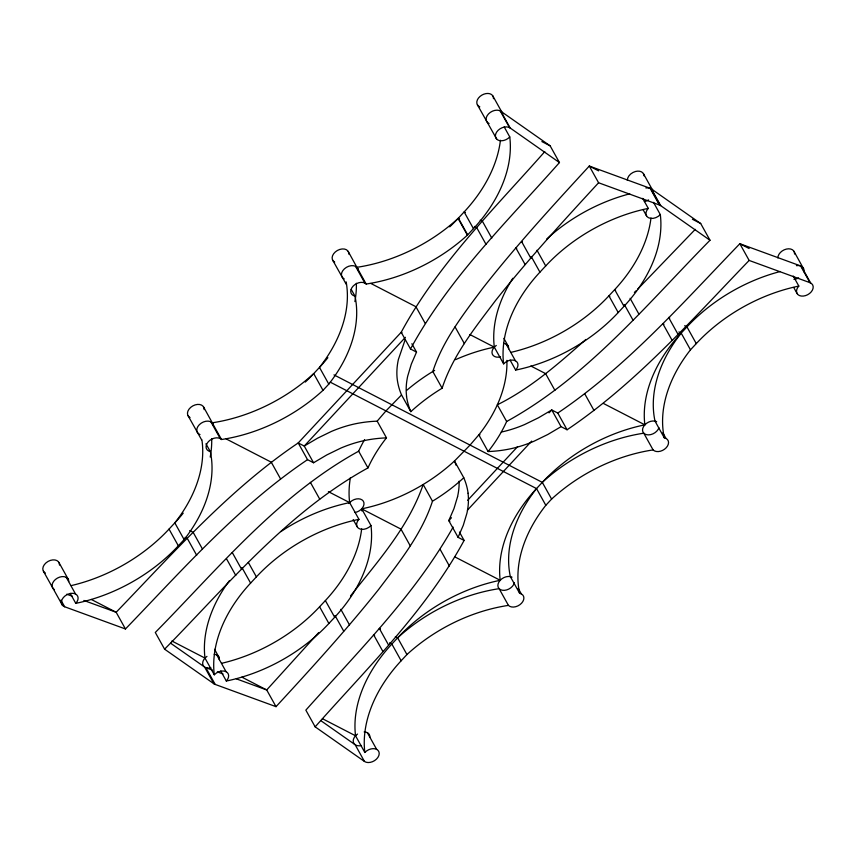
<?xml version="1.0" encoding="UTF-8"?>
<svg xmlns="http://www.w3.org/2000/svg" width="856" height="856" viewBox="0 0 856 856"><rect width="100%" height="100%" fill="white"/><g stroke="black" fill="none" stroke-linecap="round" stroke-linejoin="round"><path stroke-width="1.28" d="M457.607 496.544L453.969 508.614L448.779 520.619L458.078 537.333L464.102 540.436C425.935 610.745 367.77 667.466 315.158 726.851L364.453 761.444A8.913 6.217 -29.1 0 0 376.447 759.144A8.913 6.217 -29.1 0 0 376.865 749.492A8.913 6.217 -29.1 0 0 364.838 752.488L355.54 735.775L322.412 718.687M405.123 339.853L398.393 359.456A95.391 66.618 -29.1 0 0 397.259 379.465A112.115 78.303 -29.1 0 0 401.56 394.958L410.816 411.683A141.122 98.558 -29.1 0 1 442.124 388.217C452.878 355.197 475.144 327.58 495.774 300.231C528.195 259.507 563.312 221.019 598.59 182.767L659.398 204.991A8.913 6.217 -29.1 0 1 660.704 205.654L709.999 240.247C646.526 304.725 586.991 377.325 506.645 421.505A141.122 98.558 -29.1 0 1 488.123 451.572L478.825 434.859A141.122 98.558 -29.1 0 0 506.891 360.355M480.002 434.784A112.115 78.303 -29.1 0 1 478.836 434.827L470.04 445.088L454.483 461.02L463.781 477.734A141.122 98.558 -29.1 0 1 432.483 501.209C421.73 534.23 399.452 561.846 378.834 589.196C346.413 629.92 311.295 668.408 276.017 706.66L215.209 684.436A8.913 6.217 -29.1 0 1 213.904 683.762L164.598 649.18L155.3 632.466C218.772 567.977 278.307 495.389 358.664 451.198A141.122 98.558 -29.1 0 1 364.592 439.631M411.875 343.738L416.53 352.094L411.329 364.1L407.691 376.169A95.551 66.736 -29.1 0 0 406.568 396.178M458.078 537.333L463.278 525.327L466.916 513.258A95.551 66.736 -29.1 0 0 468.039 493.238M416.53 352.094L410.505 348.981C448.672 278.671 506.827 221.95 559.45 162.565L550.151 145.852L500.846 111.269L510.155 127.983L559.45 162.565M453.113 527.093C414.475 595.68 357.84 651.78 305.849 710.138L315.158 726.851M659.398 204.991L650.1 188.277L589.292 166.053C552.602 205.9 515.954 245.886 482.549 288.547C463.342 314.334 442.809 340.485 432.815 371.504L442.124 388.217M83.856 600.463L116.159 612.265C173.618 552.719 229.162 489.482 298.22 442.948L304.244 446.051L317.523 438.208L331.411 431.435A95.551 66.736 -29.1 0 1 356.182 423.613A112.115 78.303 -29.1 0 1 377.164 421.173L385.96 410.912L401.518 394.969M350.532 595.915C377.913 561.269 408.633 526.943 423.185 484.496L432.483 501.209M318.678 632.616L266.708 689.947L236.31 678.829M544.79 151.619C494.008 209.142 437.962 264.183 401.207 332.267L298.22 442.948L307.529 459.661L313.553 462.764L326.821 454.921L340.709 448.148A95.391 66.618 -29.1 0 1 365.491 440.326A112.115 78.303 -29.1 0 1 386.463 437.887M71.091 585.632A141.122 98.558 -29.1 0 0 169.039 529.094L174.817 522.877A141.122 98.558 -29.1 0 0 183.205 513.161M70.192 593.326L75.777 603.352A141.122 98.558 -29.1 0 0 178.337 545.807L184.126 539.59A141.122 98.558 -29.1 0 0 210.298 451.561A8.913 6.217 -29.1 0 1 208.393 441.664A8.913 6.217 -29.1 0 1 221.511 439.513A141.122 98.558 -29.1 0 0 323.001 390.336L328.79 384.119A141.122 98.558 -29.1 0 0 354.962 296.09A8.913 6.217 -29.1 0 1 353.057 286.193A8.913 6.217 -29.1 0 1 366.165 284.031A141.122 98.558 -29.1 0 0 467.397 235.154L467.611 234.919M504.184 126.913L509.769 136.939A141.122 98.558 -29.1 0 1 473.454 228.648L467.665 234.865L458.367 218.152L464.145 211.935A141.122 98.558 -29.1 0 0 500.428 140.266M60.937 600.077L64.649 606.765L125.458 628.978C182.916 569.433 238.471 506.196 307.529 459.661M405.423 337.307L304.244 446.051L313.553 462.764M164.598 649.18C228.081 584.691 287.616 512.102 367.962 467.911A141.122 98.558 -29.1 0 1 386.473 437.855L377.175 421.141M456.141 465.364A112.115 78.303 -29.1 0 0 454.44 461.042A141.122 98.558 -29.1 0 1 361.692 508.839L370.99 525.552A141.122 98.558 -29.1 0 1 334.675 617.272L328.886 623.489A141.122 98.558 -29.1 0 1 226.326 681.023A8.913 6.217 -29.1 0 0 226.091 671.703A8.913 6.217 -29.1 0 0 214.289 674.806A141.122 98.558 -29.1 0 1 250.605 583.097L256.393 576.88A141.122 98.558 -29.1 0 1 358.953 519.335L349.644 502.622A141.122 98.558 -29.1 0 1 350.393 477.702M653.503 202.358L660.318 214.61A141.122 98.558 -29.1 0 1 624.003 306.33L618.214 312.547A141.122 98.558 -29.1 0 1 515.654 370.081A8.913 6.217 -29.1 0 0 515.419 360.761A8.913 6.217 -29.1 0 0 503.617 363.864A141.122 98.558 -29.1 0 1 539.933 272.154L545.711 265.938A141.122 98.558 -29.1 0 1 648.281 208.393L642.696 198.367M221.64 663.304A141.122 98.558 -29.1 0 0 319.588 606.776L325.376 600.559A141.122 98.558 -29.1 0 0 361.66 528.89M451.476 517.72L448.779 520.619L449.903 521.197M467.676 500.311L517.559 446.693M549.06 412.849L551.756 409.949L557.78 413.052L567.079 429.765C636.136 383.221 691.691 319.994 749.15 260.438L809.947 282.662A8.913 6.217 -29.1 0 1 811.274 291.832A8.913 6.217 -29.1 0 1 799.29 295.502A8.913 6.217 -29.1 0 1 798.83 286.075L793.245 276.049M467.397 510.187L531.683 441.097M512.006 577.19A8.913 6.217 -29.1 0 0 510.347 576.612A8.892 6.217 -29.1 0 0 500.193 580.293A141.122 98.558 -29.1 0 0 397.644 637.838L391.855 644.054A141.122 98.558 -29.1 0 0 355.54 735.775M514.403 582.733A8.913 6.217 -29.1 0 1 502.322 590.244A8.913 6.217 -29.1 0 1 500.204 580.304A141.122 98.558 -29.1 0 1 536.519 488.583L542.297 482.367A141.122 98.558 -29.1 0 1 644.857 424.833A8.892 6.217 -29.1 0 1 655.011 421.131A8.913 6.217 -29.1 0 1 656.67 421.719M658.917 427.765A8.913 6.217 -29.1 0 1 646.729 434.72A8.913 6.217 -29.1 0 1 644.857 424.833A141.122 98.558 -29.1 0 1 681.183 333.112L686.961 326.896A141.122 98.558 -29.1 0 1 780.265 271.512M364.838 752.488A141.122 98.558 -29.1 0 1 401.154 660.768L406.942 654.551A141.122 98.558 -29.1 0 1 508.432 605.385A8.913 6.217 -29.1 0 0 521.55 603.234A8.913 6.217 -29.1 0 0 519.645 593.326L510.347 576.612A141.122 98.558 -29.1 0 1 536.519 488.583L330.255 382.172M519.645 593.326A141.122 98.558 -29.1 0 1 545.818 505.297L551.606 499.08A141.122 98.558 -29.1 0 1 653.096 449.914A8.913 6.217 -29.1 0 0 666.203 447.763A8.913 6.217 -29.1 0 0 664.31 437.855L655.011 421.141A141.122 98.558 -29.1 0 1 681.183 333.112L678.883 331.935M664.31 437.855A141.122 98.558 -29.1 0 1 690.482 349.826L696.27 343.609A141.122 98.558 -29.1 0 1 798.83 286.075M449.71 226.84A141.122 98.558 -29.1 0 0 458.099 218.441L467.397 235.154M458.292 218.226L459.512 218.751M695.265 229.355L637.613 289.221M634.392 292.442L635.997 290.837M585.825 339.479C558.465 363.843 530.399 388.421 497.336 404.792L506.645 421.505M557.78 413.052C626.838 366.507 682.382 303.281 739.841 243.725L800.649 265.949L809.947 282.662M567.079 429.765L561.055 426.663L547.776 434.506L533.887 441.279A95.391 66.618 -29.1 0 1 509.117 449.09A112.115 78.303 -29.1 0 1 488.145 451.54M66.757 594.214L72.45 596.3M212.556 670.152L205.9 667.723L215.209 684.436M217.306 671.885L223.009 673.972M541.869 141.582L550.151 145.852M598.612 170.858L589.292 166.053L598.59 182.767M692.418 219.254L700.7 223.534L709.999 240.247M749.161 248.529L739.841 243.725L749.15 260.438M465.3 212.523L464.145 211.935L473.454 228.648M480.205 220.217L482.495 221.404L491.793 238.118M522.513 242.055L521.593 241.574L530.891 258.287M615.625 290.088L614.704 289.617L608.916 295.834A141.122 98.558 -29.1 0 1 510.968 352.362M669.767 318.025L668.622 317.437L677.92 334.15M684.672 325.719L686.961 326.896L696.27 343.609M474.417 226.433L476.706 227.621L486.015 244.335M516.735 248.272L515.804 247.791L525.103 264.504M609.836 296.304L608.916 295.834L618.214 312.547M663.978 324.242L662.833 323.654L672.131 340.367M370.83 283.443L415.92 306.716L425.218 323.429M469.784 334.503L494.308 347.151L503.617 363.864M530.88 366.026L545.604 373.623L554.902 390.336M603.534 403.508L644.857 424.833M401.956 332.663L401.207 332.267L410.505 348.981M333.979 374.885L542.297 482.367L551.606 499.08M226.166 438.914L271.256 462.187L280.554 478.9M328.383 491.654L349.644 502.622A141.122 98.558 -29.1 0 0 280.854 531.619M455.114 557.042L500.204 580.304M189.732 530.57L193.167 532.346L202.465 549.06M380.439 628.967L379.294 628.379L388.592 645.092M395.344 636.661L397.644 637.838L406.942 654.551M185.089 537.386L187.378 538.563L196.687 555.277M374.65 635.184L373.505 634.596L382.803 651.309M389.555 642.877L391.855 644.054L401.154 660.768M91.314 599.457L116.159 612.265L125.458 628.978M171.863 641.005L204.98 658.093L214.289 674.806M241.874 677.128L266.708 689.947L276.017 706.66M700.7 223.534L651.395 188.941L660.704 205.654M321.257 720.945L355.154 744.731L364.453 761.444M170.708 643.273L204.605 667.049L213.904 683.762M477.413 104.828L496.812 139.25M346.263 284.331L332.749 260.299M201.599 439.802L188.085 415.77M801.334 266.248L810.632 282.962M793.715 287.466L797.203 293.736M643.423 173.65L652.871 190.642M650.785 188.577L660.083 205.29M643.081 209.667L646.569 215.926M681.183 333.112L690.482 349.826M630.102 298.305L638.822 313.97M624.324 304.522L633.044 320.197M624.003 306.33L614.704 289.617A141.122 98.558 -29.1 0 0 650.988 217.948M492.874 95.979L502.322 112.96M500.225 110.895L509.534 127.608M662.876 432.858L665.968 438.433M653.096 449.914L643.787 433.2A141.122 98.558 -29.1 0 0 542.297 482.367M536.99 250.262L545.711 265.938M531.212 256.49L539.933 272.154M584.744 393.814L594.043 410.527M561.055 426.663L551.756 409.949L538.478 417.792L524.578 424.565A95.391 66.618 -29.1 0 1 501.295 432.066M506.121 344.048L515.419 360.761M510.08 360.055L515.654 370.081M455.06 326.906L464.369 343.62M536.519 488.583L545.818 505.297M366.165 284.031L356.866 267.318A8.913 6.217 -29.1 0 0 344.412 268.827A8.913 6.217 -29.1 0 0 344.198 278.906M355.572 266.366L364.87 283.079M518.212 588.329L521.315 593.904M351.238 289.403L354.962 296.09M508.432 605.385L499.123 588.671A141.122 98.558 -29.1 0 0 397.644 637.838M459.447 532.079L464.102 540.436M440.08 549.285L449.379 565.998M328.79 384.119L319.481 367.406A141.122 98.558 -29.1 0 0 346.156 281.881M358.664 451.198L367.962 467.911M410.238 545.807L400.94 529.094L361.692 508.839A141.122 98.558 -29.1 0 1 361.917 510.979M323.001 390.336L313.703 373.623L319.481 367.406A141.122 98.558 -29.1 0 0 327.869 357.69M353.175 519.56L357.241 526.868M310.396 482.377L319.705 499.091M340.816 609.322L349.494 624.912M335.028 615.539L343.716 631.14M325.376 600.559L334.675 617.272M319.588 606.776L328.886 623.489M221.511 439.513L212.213 422.8A141.122 98.558 -29.1 0 0 313.703 373.623A141.122 98.558 -29.1 0 1 305.314 382.065M210.908 421.837L220.206 438.55M367.342 732.661L376.651 749.375M205.954 443.761L210.298 451.561M248.326 562.392L256.393 576.88M241.916 567.496L250.605 583.097M232.265 552.516L241.563 569.229M226.476 558.733L235.775 575.446M184.126 539.59L174.817 522.877A141.122 98.558 -29.1 0 0 201.909 439.877M169.039 529.094L178.337 545.807M216.793 654.99L226.091 671.703M220.752 670.997L226.326 681.023M66.244 577.308L75.542 594.021M43.421 571.241L62.402 605.213M503.874 338.355L508.357 346.434M214.546 649.297L219.029 657.376M58.882 562.392L68.48 579.694M793.972 251.332L803.709 269.019M203.546 406.921L213.262 424.565M348.21 251.45L358.022 269.373M356.364 283.272A141.122 98.558 -29.1 0 1 354.887 301.58M458.099 218.441A141.122 98.558 -29.1 0 1 356.866 267.318L357.851 268.838A8.464 5.906 -29.1 0 1 358.118 269.929M334.696 262.096A8.913 6.217 -29.1 0 1 337.403 250.466A8.913 6.217 -29.1 0 1 348.82 254.146M211.7 438.743A141.122 98.558 -29.1 0 1 210.223 457.05M199.994 434.57A8.913 6.217 -29.1 0 1 201.246 423.132A8.913 6.217 -29.1 0 1 213.454 425.646M190.032 417.568A8.913 6.217 -29.1 0 1 192.739 405.937A8.913 6.217 -29.1 0 1 204.156 409.617M64.649 606.765A8.913 6.217 -29.1 0 1 63.333 597.595A8.913 6.217 -29.1 0 1 75.317 593.914A8.913 6.217 -29.1 0 1 75.777 603.352M54.452 589.634A8.913 6.217 -29.1 0 1 57.384 578.11A8.913 6.217 -29.1 0 1 68.801 581.577M45.368 573.038A8.913 6.217 -29.1 0 1 48.075 561.408A8.913 6.217 -29.1 0 1 59.492 565.088M489.097 123.542A8.913 6.217 -29.1 0 1 490.349 112.35A8.913 6.217 -29.1 0 1 502.707 114.083M509.769 136.939A8.913 6.217 -29.1 0 1 497.743 139.935A8.913 6.217 -29.1 0 1 498.16 130.283A8.913 6.217 -29.1 0 1 510.155 127.983M479.799 106.829A8.913 6.217 -29.1 0 1 481.789 95.155A8.913 6.217 -29.1 0 1 493.484 98.675M406.878 390.218A141.122 98.558 -29.1 0 1 434.645 370.413M455.467 359.68A141.122 98.558 -29.1 0 1 494.308 347.151A141.122 98.558 -29.1 0 1 512.83 278.275M503.521 343.342A8.913 6.217 -29.1 0 1 508.646 348.809M500.503 356.856A8.913 6.217 -29.1 0 1 492.264 353.988A8.913 6.217 -29.1 0 1 496.287 345.46M410.859 411.672A112.115 78.303 -29.1 0 1 406.504 396.2M348.874 503.563A8.913 6.217 -29.1 0 1 363.222 501.038A8.913 6.217 -29.1 0 1 355.069 512.498M214.193 654.284A8.913 6.217 -29.1 0 1 219.318 659.762M210.886 667.873A8.913 6.217 -29.1 0 1 202.904 664.834A8.913 6.217 -29.1 0 1 206.959 656.402M463.749 477.755A112.115 78.303 -29.1 0 1 468.104 493.216M370.99 525.552A8.913 6.217 -29.1 0 1 359.188 528.666A8.913 6.217 -29.1 0 1 358.953 519.335M204.98 658.093A141.122 98.558 -29.1 0 1 229.376 580.7M546.577 239.145A141.122 98.558 -29.1 0 1 629.716 193.831M645.905 187.967A8.913 6.217 -29.1 0 1 653.256 191.755M648.548 199.919A8.913 6.217 -29.1 0 1 644.397 201.556M660.318 214.61A8.913 6.217 -29.1 0 1 648.516 217.724A8.913 6.217 -29.1 0 1 648.281 208.393M627.341 180.274A8.913 6.217 -29.1 0 1 635.527 171.478A8.913 6.217 -29.1 0 1 644.044 175.876M459.094 481.19A95.551 66.736 -29.1 0 1 457.586 496.544M796.422 265.649A8.913 6.217 -29.1 0 1 803.741 271.716M798.627 277.879A8.913 6.217 -29.1 0 1 793.94 279.377M777.89 257.956A8.913 6.217 -29.1 0 1 786.375 249.085A8.913 6.217 -29.1 0 1 794.582 254.029M364.153 731.933A8.913 6.217 -29.1 0 1 369.888 737.219M361.5 745.533A8.913 6.217 -29.1 0 1 353.464 742.527A8.913 6.217 -29.1 0 1 357.508 734.073"/></g></svg>
